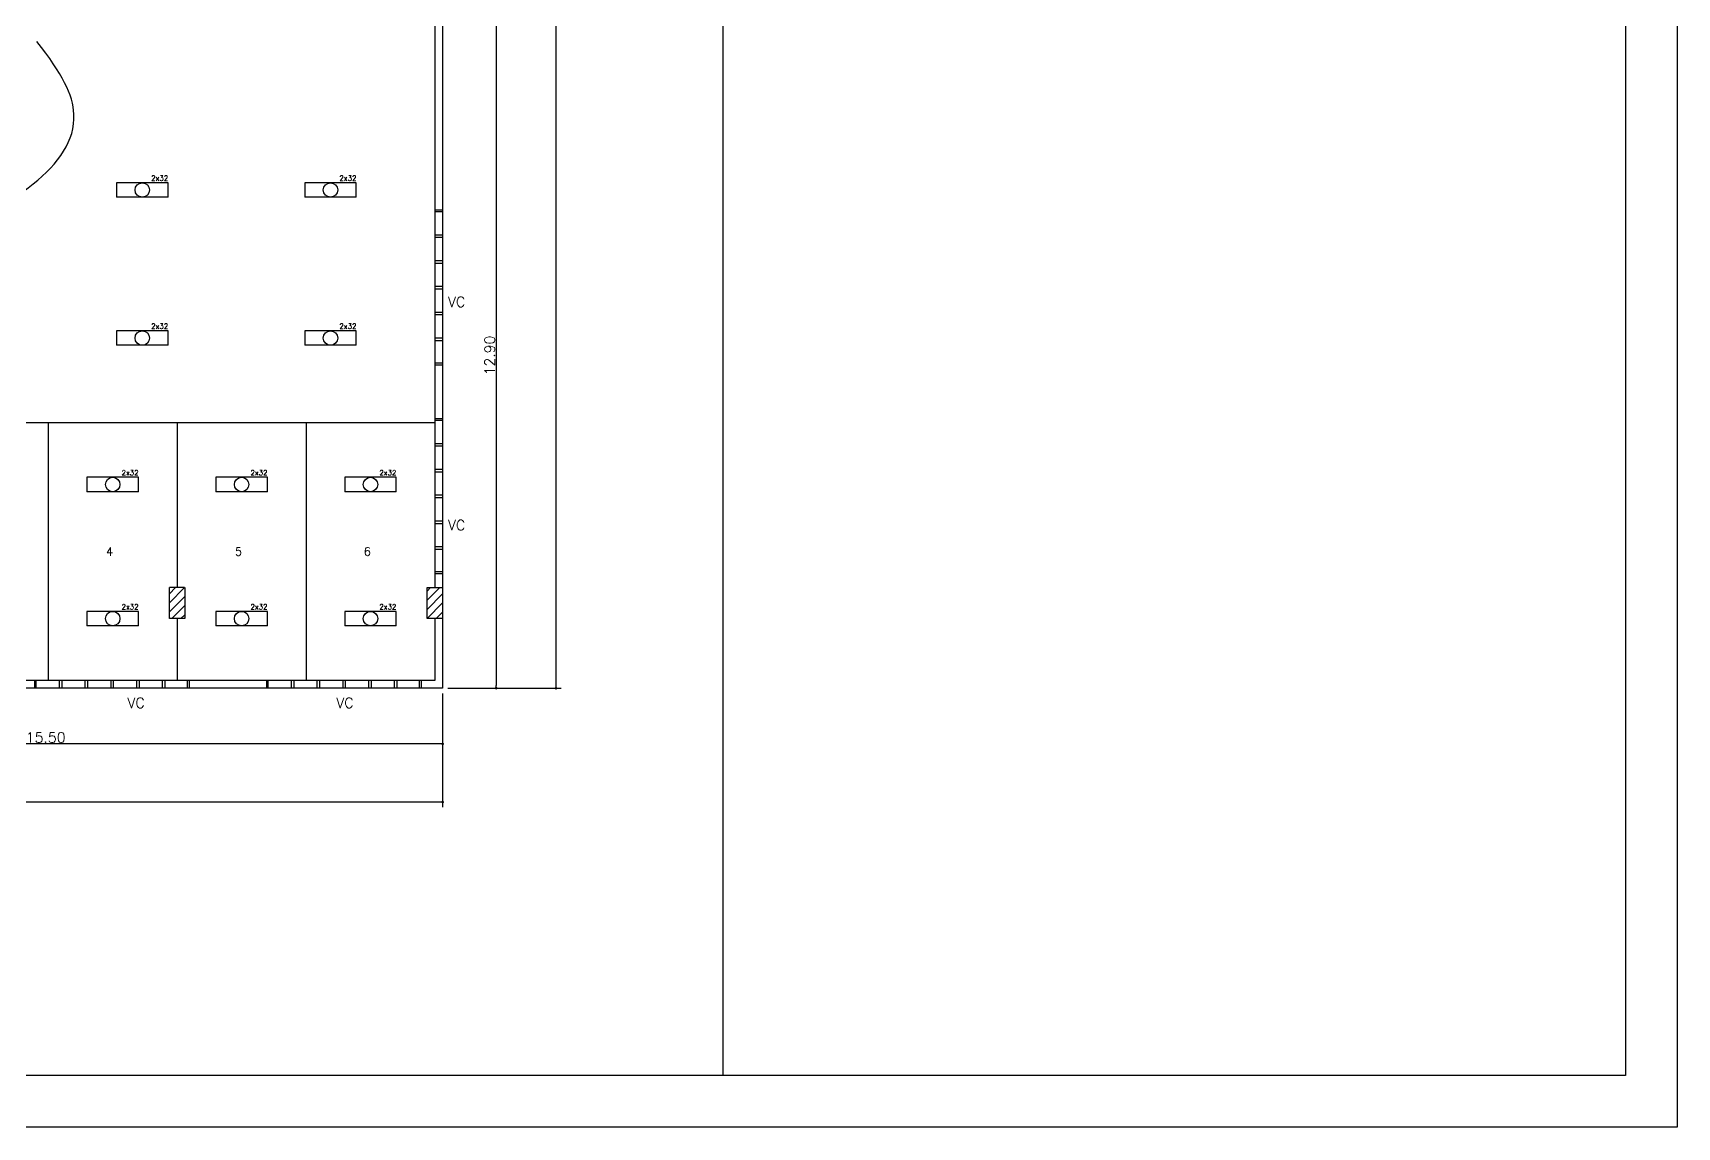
# Model space of a CAD drawing. Header units: millimetres. Extents: x 682 to 1119, y 341 to 434.
# Drawn here: x 737.78 to 769.67, y 341.27 to 362.49 of the extents above; entities that cross this region are included whole.
import ezdxf

# ---------------------------------------------------------------- set-up
doc = ezdxf.new("R2010")
doc.units = ezdxf.units.MM
for name, color, linetype in [('ALV', 6, 'Continuous'), ('AR-ALVENARIA_EM_VISTA-001-C', 1, 'Continuous'), ('AR-COTAS-001-C', 1, 'Continuous'), ('AR-PISO_EM_PLANTA-001-C', 1, 'Continuous'), ('AR-TEXTOS_ALTURA_2_5MM-003C', 3, 'Continuous'), ('PENA_2', 2, 'Continuous'), ('PENA_6', 5, 'Continuous')]:
    doc.layers.add(name, color=color, linetype=linetype)
doc.styles.add('R60', font='simplex.shx', dxfattribs={"height": 0.08})
doc.styles.add('ROMANS', font='romans')
doc.dimstyles.new('ISO-25_WS', dxfattribs={"dimscale": 0.282828, "dimtxt": 0.8, "dimasz": 2, "dimexe": 0.1, "dimexo": 0.625, "dimgap": 0.325, "dimtad": 1, "dimzin": 4, "dimdsep": 46, "dimtxsty": 'Standard', "dimsah": 1, "dimcen": 2.5, "dimadec": 0, "dimazin": 0, "dimtfac": 1, "dimtdec": 0, "dimtmove": 2, "dimatfit": 3, "dimfxl": 1, "dimtolj": 1, "dimtzin": 0, "dimarcsym": 0})
doc.dimstyles.new('PADRÃO', dxfattribs={"dimscale": 0.05, "dimtxt": 2, "dimasz": 1, "dimexe": 2, "dimexo": 2, "dimgap": 0.5, "dimtad": 1, "dimzin": 5, "dimdsep": 46, "dimtxsty": 'ROMANS', "dimblk1": 'DOT', "dimblk2": 'DOT', "dimsah": 1, "dimcen": 2.5, "dimdle": 0.2, "dimclrd": 1, "dimclre": 1, "dimclrt": 3, "dimadec": 0, "dimazin": 0, "dimtfac": 1, "dimtix": 1, "dimtmove": 2, "dimatfit": 3, "dimldrblk": 'DOT', "dimfxl": 1, "dimtolj": 1, "dimtzin": 1, "dimarcsym": 0})
pattern_1 = [(45, (707.43386, 340.00985), (-0.08838835, 0.08838835), [])]

# ---------------------------------------------------------------- blocks, each defined once
blk = doc.blocks.new('_DOT')
at = {"color": 0, "linetype": 'ByBlock'}
blk.add_line((-0.5, 0), (-1, 0), dxfattribs=at)
at = {"color": 0, "linetype": 'ByBlock', "const_width": 0.5}
blk.add_lwpolyline([(-0.25, 0, 1), (0.25, 0, 1)], format="xyb", close=True, dxfattribs=at)
blk = doc.blocks.new('*D12')
at = {"layer": 'AR-COTAS-001-C', "color": 1, "linetype": 'ByBlock', "lineweight": -2}
for p, q in [((745.829, 380.082), (748.028, 380.082)), ((747.928, 349.832), (747.928, 380.032)), ((745.829, 349.782), (748.028, 349.782))]:
    blk.add_line(p, q, dxfattribs=at)
at = {"layer": 'DEFPOINTS', "color": 0, "linetype": 'ByBlock'}
for p in [(745.729, 380.082), (747.928, 380.082), (745.729, 349.782)]:
    blk.add_point(p, dxfattribs=at)
at = {"layer": 'AR-COTAS-001-C', "color": 1, "linetype": 'ByBlock', "lineweight": -2, "xscale": 0.05, "yscale": 0.05, "zscale": 0.05}
for p, rotation in [((747.928, 380.082), 90), ((747.928, 349.782), 270)]:
    blk.add_blockref('_DOT', p, dxfattribs=dict(at, rotation=rotation))
at = {"layer": 'AR-COTAS-001-C', "color": 3, "linetype": 'ByBlock', "insert": (747.803, 364.932), "char_height": 0.2, "attachment_point": 5, "rotation": 90, "style": 'ROMANS'}
blk.add_mtext('\\A1;30.30', dxfattribs=at)
blk = doc.blocks.new('*D13')
at = {"layer": 'AR-COTAS-001-C', "color": 1, "linetype": 'ByBlock', "lineweight": -2}
for p, q in [((730.329, 349.682), (730.329, 348.602)), ((745.729, 349.682), (745.729, 348.602)), ((745.679, 348.702), (730.379, 348.702))]:
    blk.add_line(p, q, dxfattribs=at)
at = {"layer": 'DEFPOINTS', "color": 0, "linetype": 'ByBlock'}
for p in [(730.329, 349.782), (745.729, 349.782), (730.329, 348.702)]:
    blk.add_point(p, dxfattribs=at)
at = {"layer": 'AR-COTAS-001-C', "color": 1, "linetype": 'ByBlock', "lineweight": -2, "xscale": 0.05, "yscale": 0.05, "zscale": 0.05, "rotation": 180}
blk.add_blockref('_DOT', (730.329, 348.702), dxfattribs=at)
at = {"layer": 'AR-COTAS-001-C', "color": 1, "linetype": 'ByBlock', "lineweight": -2, "xscale": 0.05, "yscale": 0.05, "zscale": 0.05}
blk.add_blockref('_DOT', (745.729, 348.702), dxfattribs=at)
at = {"layer": 'AR-COTAS-001-C', "color": 3, "linetype": 'ByBlock', "insert": (738.029, 348.827), "char_height": 0.2, "attachment_point": 5, "style": 'ROMANS'}
blk.add_mtext('\\A1;15.50', dxfattribs=at)
blk = doc.blocks.new('*D19')
at = {"layer": 'AR-ALVENARIA_EM_VISTA-001-C', "color": 1, "lineweight": -2}
for p, q in [((746.766, 362.632), (746.766, 349.832)), ((745.929, 349.782), (746.866, 349.782))]:
    blk.add_line(p, q, dxfattribs=at)
at = {"layer": 'DEFPOINTS', "color": 0}
for p in [(745.729, 362.682), (745.829, 349.782), (746.766, 349.782)]:
    blk.add_point(p, dxfattribs=at)
at = {"layer": 'AR-ALVENARIA_EM_VISTA-001-C', "color": 1, "lineweight": -2, "xscale": 0.05, "yscale": 0.05, "zscale": 0.05}
for p, rotation in [((746.766, 362.682), 90), ((746.766, 349.782), 270)]:
    blk.add_blockref('_DOT', p, dxfattribs=dict(at, rotation=rotation))
at = {"layer": 'AR-ALVENARIA_EM_VISTA-001-C', "color": 3, "insert": (746.641, 356.232), "char_height": 0.2, "attachment_point": 5, "rotation": 90, "style": 'ROMANS'}
blk.add_mtext('\\A1;12.90', dxfattribs=at)
blk = doc.blocks.new('*D20')
at = {"layer": 'AR-COTAS-001-C', "color": 1, "linetype": 'ByBlock', "lineweight": -2}
for p, q in [((692.96, 349.682), (692.96, 347.474)), ((745.729, 349.682), (745.729, 347.474)), ((745.679, 347.574), (693.01, 347.574))]:
    blk.add_line(p, q, dxfattribs=at)
at = {"layer": 'DEFPOINTS', "color": 0, "linetype": 'ByBlock'}
for p in [(692.96, 349.782), (745.729, 349.782), (692.96, 347.574)]:
    blk.add_point(p, dxfattribs=at)
at = {"layer": 'AR-COTAS-001-C', "color": 1, "linetype": 'ByBlock', "lineweight": -2, "xscale": 0.05, "yscale": 0.05, "zscale": 0.05, "rotation": 180}
blk.add_blockref('_DOT', (692.96, 347.574), dxfattribs=at)
at = {"layer": 'AR-COTAS-001-C', "color": 1, "linetype": 'ByBlock', "lineweight": -2, "xscale": 0.05, "yscale": 0.05, "zscale": 0.05}
blk.add_blockref('_DOT', (745.729, 347.574), dxfattribs=at)
at = {"layer": 'AR-COTAS-001-C', "color": 3, "linetype": 'ByBlock', "insert": (719.344, 347.699), "char_height": 0.2, "attachment_point": 5, "style": 'ROMANS'}
blk.add_mtext('\\A1;53.00', dxfattribs=at)

msp = doc.modelspace()

# ---------------------------------------------------------------- hatches: boundary and pattern name
at = {"layer": 'AR-COTAS-001-C', "linetype": 'Continuous', "ltscale": 5}
h = msp.add_hatch(dxfattribs=at)
h.set_pattern_fill('ANSI31', color=256, style=0)
h.set_pattern_definition(pattern_1)
h.paths.add_polyline_path([(740.729, 351.732), (740.429, 351.732), (740.429, 351.132), (740.729, 351.132)])
h = msp.add_hatch(dxfattribs=at)
h.set_pattern_fill('ANSI31', color=256, style=0)
h.set_pattern_definition(pattern_1)
h.paths.add_polyline_path([(745.729, 351.732), (745.429, 351.732), (745.429, 351.132), (745.729, 351.132)])

# ---------------------------------------------------------------- linework, layer by layer
at = {"layer": 'ALV'}
for p, q in [((745.579, 362.682), (745.579, 351.732)), ((745.729, 362.682), (745.729, 349.782)), ((745.579, 359.055), (745.729, 359.055)), ((745.579, 356.055), (745.729, 356.055)), ((745.579, 355.009), (745.729, 355.009)), ((721.759, 354.932), (745.579, 354.932)), ((745.579, 352.009), (745.729, 352.009)), ((740.429, 351.132), (740.429, 351.732)), ((740.723, 351.732), (740.429, 351.732)), ((740.729, 351.732), (740.729, 351.132)), ((740.729, 351.132), (740.429, 351.132)), ((745.579, 351.132), (745.579, 349.932)), ((745.579, 349.932), (730.329, 349.932)), ((737.81, 349.932), (737.81, 349.782)), ((740.81, 349.932), (740.81, 349.782)), ((742.31, 349.932), (742.31, 349.782)), ((745.31, 349.932), (745.31, 349.782)), ((745.729, 349.782), (730.329, 349.782))]:
    msp.add_line(p, q, dxfattribs=at)
msp.add_lwpolyline([(745.729, 351.732), (745.729, 351.132), (745.429, 351.132), (745.429, 351.732)], close=True, dxfattribs=at)
at = {"layer": 'AR-ALVENARIA_EM_VISTA-001-C', "ltscale": 5}
for p, q in [((745.579, 359.025), (745.729, 359.025)), ((745.579, 358.575), (745.729, 358.575)), ((745.579, 358.525), (745.729, 358.525)), ((745.579, 358.075), (745.729, 358.075)), ((745.579, 358.025), (745.729, 358.025)), ((745.579, 357.575), (745.729, 357.575)), ((745.579, 357.525), (745.729, 357.525)), ((745.579, 357.075), (745.729, 357.075)), ((745.579, 357.025), (745.729, 357.025)), ((745.579, 356.575), (745.729, 356.575)), ((745.579, 356.525), (745.729, 356.525)), ((745.729, 356.085), (745.579, 356.085)), ((745.574, 354.979), (745.729, 354.979)), ((745.574, 354.529), (745.729, 354.529)), ((745.574, 354.479), (745.729, 354.479)), ((745.574, 354.029), (745.729, 354.029)), ((745.574, 353.979), (745.729, 353.979)), ((745.574, 353.529), (745.729, 353.529)), ((745.574, 353.479), (745.729, 353.479)), ((745.574, 353.029), (745.729, 353.029)), ((745.574, 352.979), (745.729, 352.979)), ((745.574, 352.529), (745.729, 352.529)), ((745.574, 352.479), (745.729, 352.479)), ((745.729, 352.039), (745.574, 352.039)), ((737.84, 349.932), (737.84, 349.777)), ((738.29, 349.932), (738.29, 349.777)), ((738.34, 349.932), (738.34, 349.777)), ((738.79, 349.932), (738.79, 349.777)), ((738.84, 349.932), (738.84, 349.777)), ((739.29, 349.932), (739.29, 349.777)), ((739.34, 349.932), (739.34, 349.777)), ((739.79, 349.932), (739.79, 349.777)), ((739.84, 349.932), (739.84, 349.777)), ((740.29, 349.932), (740.29, 349.777)), ((740.34, 349.932), (740.34, 349.777)), ((740.78, 349.777), (740.78, 349.932)), ((742.34, 349.932), (742.34, 349.777)), ((742.79, 349.932), (742.79, 349.777)), ((742.84, 349.932), (742.84, 349.777)), ((743.29, 349.932), (743.29, 349.777)), ((743.34, 349.932), (743.34, 349.777)), ((743.79, 349.932), (743.79, 349.777)), ((743.84, 349.932), (743.84, 349.777)), ((744.29, 349.932), (744.29, 349.777)), ((744.34, 349.932), (744.34, 349.777)), ((744.79, 349.932), (744.79, 349.777)), ((744.84, 349.932), (744.84, 349.777)), ((745.28, 349.777), (745.28, 349.932))]:
    msp.add_line(p, q, dxfattribs=at)
at = {"layer": 'AR-PISO_EM_PLANTA-001-C'}
for p, q in [((738.079, 354.932), (738.079, 349.932)), ((740.579, 354.932), (740.579, 351.732)), ((743.079, 354.932), (743.079, 349.932)), ((740.579, 351.132), (740.579, 349.932))]:
    msp.add_line(p, q, dxfattribs=at)
msp.add_open_spline([(735.953, 358.437), (737.291, 359.159), (739.112, 360.143), (738.358, 361.697), (737.855, 362.318)], degree=3, knots=[0, 0, 0, 0, 4.177464, 5.689092, 5.689092, 5.689092, 5.689092], dxfattribs=at)
at = {"layer": 'AR-TEXTOS_ALTURA_2_5MM-003C', "linetype": 'ByBlock', "ltscale": 2}
for p, q in [((739.403, 359.582), (739.403, 359.302)), ((740.403, 359.582), (739.403, 359.582)), ((740.403, 359.302), (740.403, 359.582)), ((743.054, 359.582), (743.054, 359.302)), ((744.054, 359.582), (743.054, 359.582)), ((744.054, 359.302), (744.054, 359.582)), ((740.403, 359.302), (739.403, 359.302)), ((744.054, 359.302), (743.054, 359.302)), ((739.403, 356.712), (739.403, 356.432)), ((740.403, 356.712), (739.403, 356.712)), ((740.403, 356.432), (740.403, 356.712)), ((743.054, 356.712), (743.054, 356.432)), ((744.054, 356.712), (743.054, 356.712)), ((744.054, 356.432), (744.054, 356.712)), ((740.403, 356.432), (739.403, 356.432)), ((744.054, 356.432), (743.054, 356.432)), ((738.829, 353.872), (738.829, 353.592)), ((739.829, 353.872), (738.829, 353.872)), ((739.829, 353.592), (739.829, 353.872)), ((741.329, 353.872), (741.329, 353.592)), ((742.329, 353.872), (741.329, 353.872)), ((742.329, 353.592), (742.329, 353.872)), ((743.829, 353.872), (743.829, 353.592)), ((744.829, 353.872), (743.829, 353.872)), ((744.829, 353.592), (744.829, 353.872)), ((739.829, 353.592), (738.829, 353.592)), ((742.329, 353.592), (741.329, 353.592)), ((744.829, 353.592), (743.829, 353.592)), ((738.829, 351.272), (738.829, 350.992)), ((739.829, 351.272), (738.829, 351.272)), ((739.829, 350.992), (739.829, 351.272)), ((741.329, 351.272), (741.329, 350.992)), ((742.329, 351.272), (741.329, 351.272)), ((742.329, 350.992), (742.329, 351.272)), ((743.829, 351.272), (743.829, 350.992)), ((744.829, 351.272), (743.829, 351.272)), ((744.829, 350.992), (744.829, 351.272)), ((739.829, 350.992), (738.829, 350.992)), ((742.329, 350.992), (741.329, 350.992)), ((744.829, 350.992), (743.829, 350.992))]:
    msp.add_line(p, q, dxfattribs=at)
for centre in [(739.903, 359.442), (743.554, 359.442), (739.903, 356.572), (743.554, 356.572), (739.329, 353.732), (741.829, 353.732), (744.329, 353.732), (739.329, 351.132), (741.829, 351.132), (744.329, 351.132)]:
    msp.add_circle(centre, 0.14, dxfattribs=at)
at = {"layer": 'PENA_2'}
for p, q in [((769.672, 425.273), (769.672, 341.273)), ((751.172, 342.273), (751.172, 424.273)), ((769.672, 341.273), (681.672, 341.273))]:
    msp.add_line(p, q, dxfattribs=at)
at = {"layer": 'PENA_6'}
for p, q in [((768.672, 424.273), (768.672, 342.273)), ((768.672, 399.898), (768.672, 342.273)), ((768.672, 342.273), (684.172, 342.273))]:
    msp.add_line(p, q, dxfattribs=at)

# ---------------------------------------------------------------- texts
at = {"layer": 'AR-TEXTOS_ALTURA_2_5MM-003C', "linetype": 'ByBlock', "ltscale": 2, "attachment_point": 5, "style": 'R60'}
for s, insert, char_height, width in [('2x32', (740.241, 359.671), 0.1, 3.40664), ('2x32', (743.892, 359.671), 0.1, 3.40664), ('VC', (745.999, 357.272), 0.2, 10), ('2x32', (740.241, 356.801), 0.1, 3.40664), ('2x32', (743.892, 356.801), 0.1, 3.40664), ('2x32', (739.667, 353.961), 0.1, 3.40664), ('2x32', (742.167, 353.961), 0.1, 3.40664), ('2x32', (744.667, 353.961), 0.1, 3.40664), ('VC', (745.999, 352.944), 0.2, 10), ('4', (739.269, 352.432), 0.16, 5), ('5', (741.769, 352.432), 0.16, 5), ('6', (744.269, 352.432), 0.16, 5), ('2x32', (739.667, 351.361), 0.1, 3.40664), ('2x32', (742.167, 351.361), 0.1, 3.40664), ('2x32', (744.667, 351.361), 0.1, 3.40664), ('VC', (739.783, 349.498), 0.2, 10), ('VC', (743.833, 349.498), 0.2, 10)]:
    msp.add_mtext(s, dxfattribs=dict(at, insert=insert, char_height=char_height, width=width))

# ---------------------------------------------------------------- dimensions: what is measured, and where the dimension line sits
at = {"layer": 'AR-ALVENARIA_EM_VISTA-001-C', "ltscale": 5}
dim = msp.add_linear_dim(base=(746.766, 349.782), p1=(745.729, 362.682), p2=(745.829, 349.782), angle=90, dimstyle='ISO-25_WS', override={"dimscale": 0.05, "dimtxt": 4, "dimasz": 1, "dimexe": 2, "dimexo": 2, "dimgap": 0.5, "dimzin": 5, "dimtxsty": 'ROMANS', "dimblk1": 'DOT', "dimblk2": 'DOT', "dimdle": 0.2, "dimse1": 1, "dimclrd": 1, "dimclre": 1, "dimclrt": 3, "dimtdec": 2, "dimtix": 1, "dimtzin": 1}, dxfattribs=at)
dim.commit()
dim.dimension.update_dxf_attribs({"geometry": '*D19', "text_midpoint": (746.641, 356.232)})
at = {"layer": 'AR-COTAS-001-C', "linetype": 'ByBlock', "ltscale": 2}
dim = msp.add_linear_dim(base=(747.928, 380.082), p1=(745.729, 349.782), p2=(745.729, 380.082), angle=90, dimstyle='PADRÃO', override={"dimtxt": 4}, dxfattribs=at)
dim.commit()
dim.dimension.update_dxf_attribs({"geometry": '*D12', "text_midpoint": (747.803, 364.932)})
for base, p2, text, picture, middle in [((692.96, 347.574), (692.96, 349.782), '53.00', '*D20', (719.344, 347.699)), ((730.329, 348.702), (730.329, 349.782), '15.50', '*D13', (738.029, 348.827))]:
    dim = msp.add_linear_dim(base=base, p1=(745.729, 349.782), p2=p2, text=text, dimstyle='PADRÃO', override={"dimtxt": 4}, dxfattribs=at)
    dim.commit()
    dim.dimension.update_dxf_attribs({"geometry": picture, "text_midpoint": middle})

doc.saveas('drawing.dxf')
